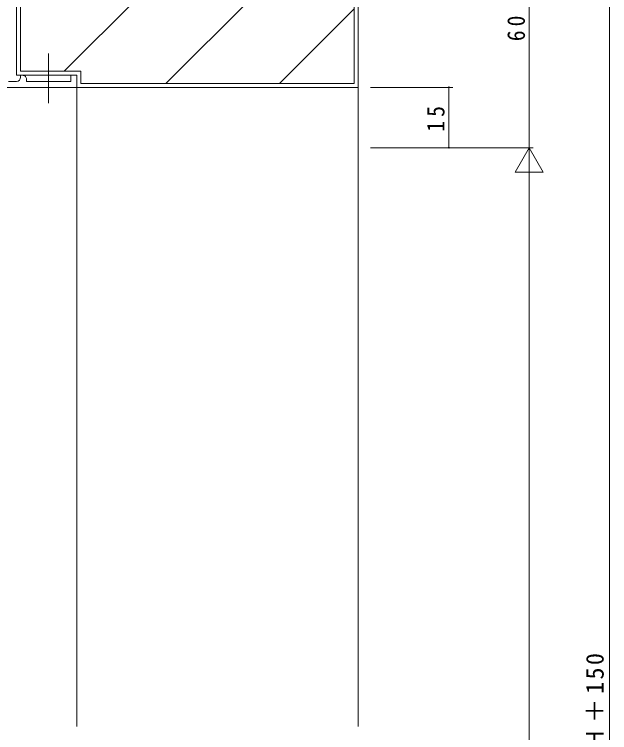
# Model space of a CAD drawing. Units: millimetres, scale not verified. Extents: x -567 to 567, y -403 to 403.
# Drawn here: x -318.3 to -170.2, y 48.3 to 227 of the extents above; entities that cross this region are included whole.
import ezdxf

# ---------------------------------------------------------------- set-up
doc = ezdxf.new("R2010")
doc.units = ezdxf.units.MM
doc.header["$LTSCALE"] = 2
doc.linetypes.add('USER2', pattern=[13, 10, -1, 1, -1])
for name, color, linetype, lineweight in [('0-3_YKK_11', 7, 'Continuous', 18), ('0-4_YKK_12', 2, 'Continuous', 18), ('0-5_YSS_K', 3, 'Continuous', 18), ('0-6_YKK_13', 4, 'Continuous', 18), ('0-7_YKK_D', 6, 'Continuous', 18)]:
    doc.layers.add(name, color=color, linetype=linetype, lineweight=lineweight)
doc.styles.add('ＭＳ ゴシック', font='')
doc.styles.get('ＭＳ ゴシック').set_extended_font_data('MS Gothic')

msp = doc.modelspace()

# ---------------------------------------------------------------- linework, layer by layer
at = {"layer": '0-3_YKK_11'}
for p, q in [((-316.728, 211.816), (-316.728, 211.316)), ((-316.228, 211.816), (-316.728, 211.816)), ((-304.228, 211.816), (-304.228, 210.316)), ((-302.728, 211.816), (-304.228, 211.816)), ((-302.728, 208.816), (-302.728, 211.816)), ((-317.728, 210.316), (-319.728, 210.316)), ((-315.228, 210.316), (-315.228, 210.816)), ((-304.228, 210.316), (-315.228, 210.316)), ((-322.728, 208.816), (-302.728, 208.816))]:
    msp.add_line(p, q, dxfattribs=at)
for centre, start, end in [((-317.728, 211.316), 270.00004, 359.99985), ((-316.228, 210.816), 359.99981, 89.99996)]:
    msp.add_arc(centre, 1, start, end, dxfattribs=at)
at = {"layer": '0-4_YKK_12'}
msp.add_line((-302.728, 208.816), (-302.728, 49.816), dxfattribs=at)
at = {"layer": '0-5_YSS_K'}
for p, q in [((-316.728, 232.816), (-316.728, 212.816)), ((-305.865, 212.816), (-285.865, 232.816)), ((-233.728, 232.816), (-233.728, 209.816)), ((-232.728, 208.816), (-232.728, 233.816)), ((-280.581, 209.816), (-258.728, 231.669)), ((-252.297, 209.816), (-233.728, 228.385)), ((-301.728, 212.816), (-316.728, 212.816)), ((-301.728, 212.816), (-301.728, 209.816)), ((-317.728, 211.816), (-302.728, 211.816)), ((-302.728, 208.816), (-302.728, 211.816)), ((-233.728, 209.816), (-301.728, 209.816)), ((-302.728, 208.816), (-232.728, 208.816)), ((-232.728, 208.816), (-232.728, 49.816))]:
    msp.add_line(p, q, dxfattribs=at)
msp.add_lwpolyline([(-317.728, 211.816), (-317.728, 233.816), (-257.728, 233.816)], dxfattribs=at)
at = {"layer": '0-6_YKK_13', "linetype": 'USER2'}
msp.add_line((-309.728, 217.254), (-309.728, 204.883), dxfattribs=at)
at = {"layer": '0-7_YKK_D'}
for p, q in [((-190.228, 193.816), (-190.228, 253.816)), ((-170.228, 253.816), (-170.228, -196.187)), ((-229.728, 208.816), (-209.228, 208.816)), ((-210.228, 193.816), (-210.228, 208.816)), ((-229.728, 193.816), (-209.228, 193.816)), ((-229.728, 193.816), (-189.228, 193.816)), ((-229.728, 193.816), (-189.228, 193.816)), ((-190.228, 193.816), (-193.728, 187.754)), ((-190.228, 193.816), (-190.228, 181.692)), ((-190.228, 193.816), (-186.728, 187.754)), ((-193.728, 187.754), (-186.728, 187.754)), ((-190.228, 186.816), (-190.228, -99.184))]:
    msp.add_line(p, q, dxfattribs=at)
for centre, start, end in [((-210.228, 208.816), 90, 270), ((-210.228, 208.816), 270, 90), ((-210.228, 193.816), 90, 270), ((-210.228, 193.816), 270, 90)]:
    msp.add_arc(centre, 0.106, start, end, dxfattribs=at)

# ---------------------------------------------------------------- texts
at = {"layer": '0-7_YKK_D', "color": 7, "char_height": 4.399, "attachment_point": 7, "rotation": 90, "style": 'ＭＳ ゴシック'}
for s, insert in [('\\T1.37;\\W0.9;60', (-191.228, 220.296)), ('\\T1.37;\\W0.9;15', (-211.228, 197.796)), ('\\T1.2;躯体開口高：Ｈ＋150', (-171.228, 0.334))]:
    msp.add_mtext(s, dxfattribs=dict(at, insert=insert))

doc.saveas('drawing.dxf')
